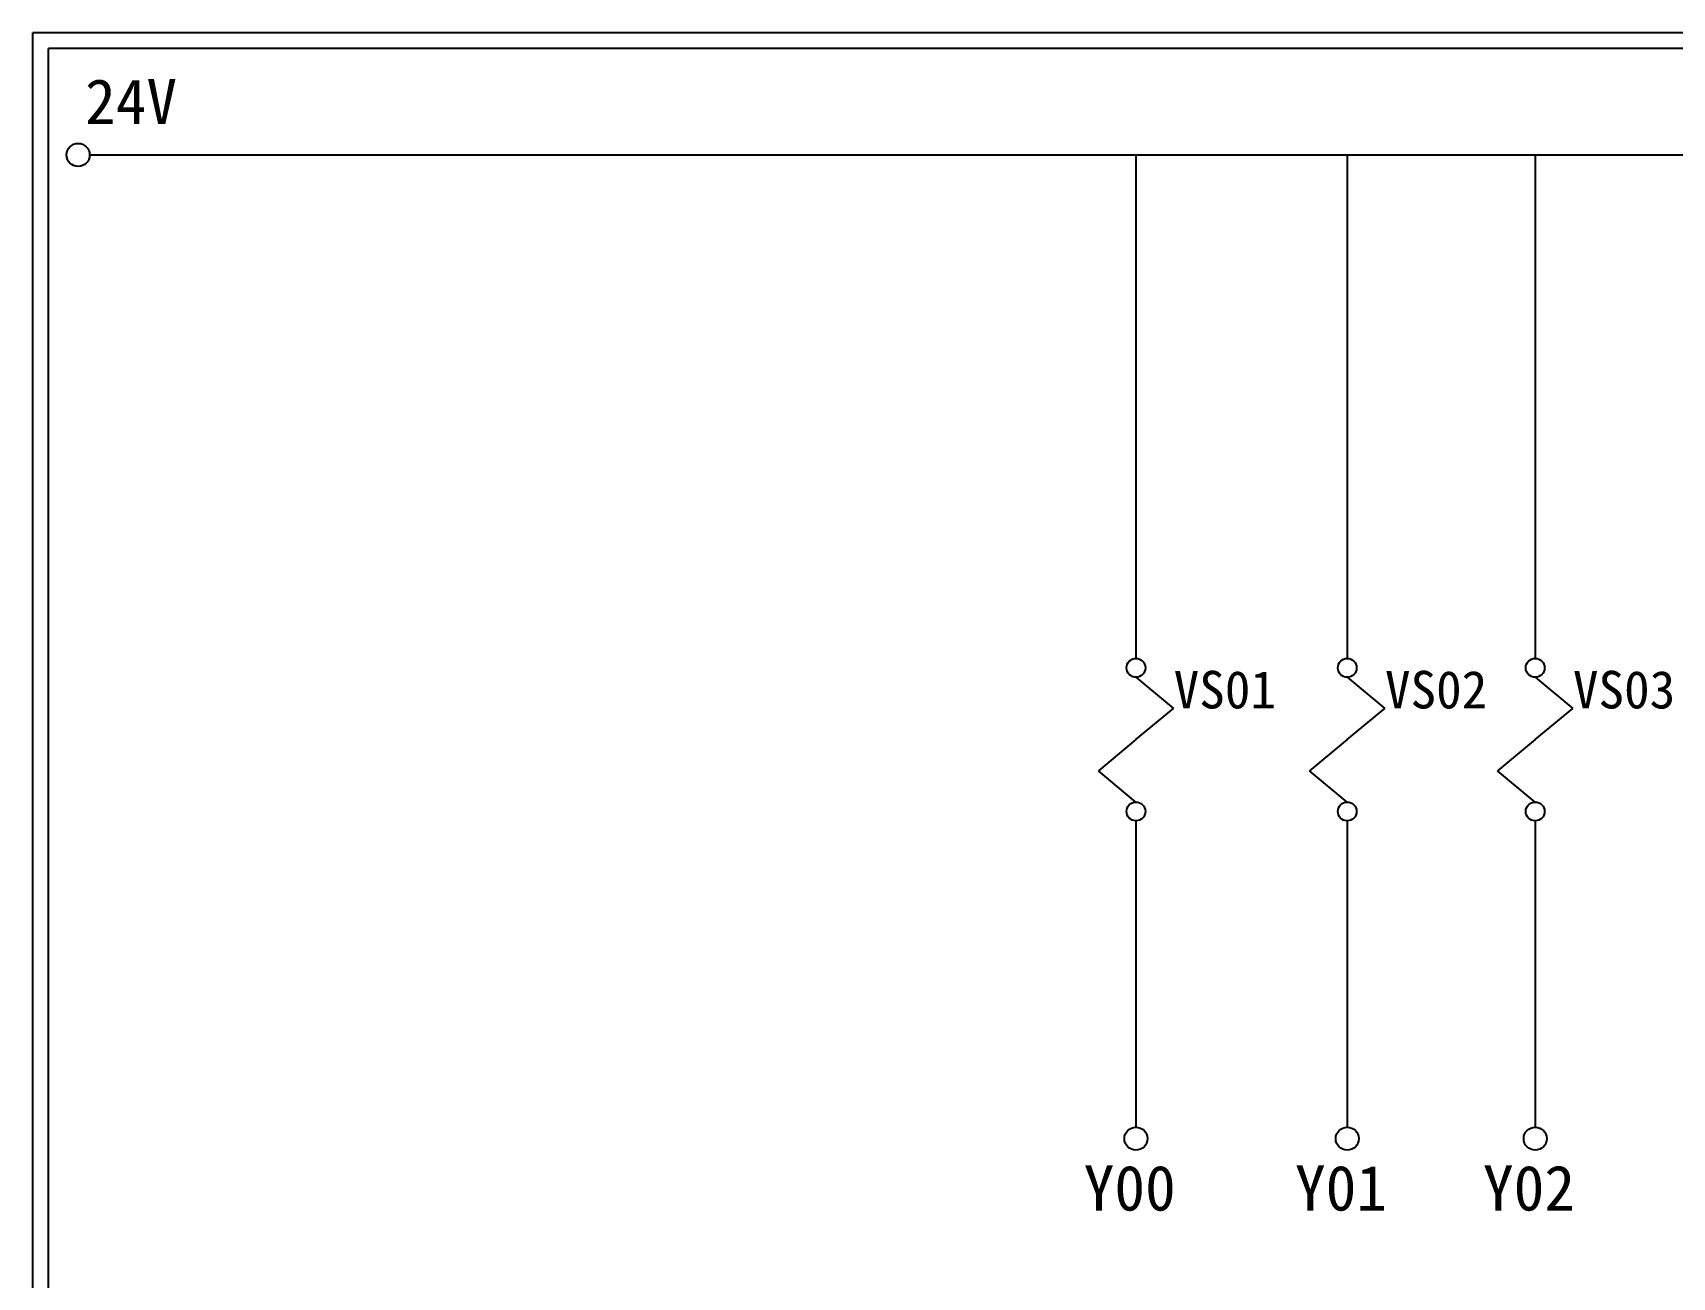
# Model space of a CAD drawing. Extents: x 926 to 1213, y 3 to 207.
# Drawn here: x 925.7 to 1056.6, y 107.6 to 207 of the extents above; entities that cross this region are included whole.
import ezdxf

# ---------------------------------------------------------------- set-up
doc = ezdxf.new("R2010")
doc.units = 0
doc.layers.add('圖框層', color=7, linetype='CONTINUOUS')
doc.layers.add('標尺寸層', color=3, linetype='CONTINUOUS')
doc.styles.add('STSL', font='KAIU.TTF')

msp = doc.modelspace()

# ---------------------------------------------------------------- linework, layer by layer
at = {"layer": '圖框層', "color": 7}
for p, q in [((1212.74, 206.97), (925.74, 206.97)), ((925.74, 3), (925.74, 206.97)), ((1211.49, 205.72), (926.99, 205.72)), ((926.99, 4.25), (926.99, 205.72))]:
    msp.add_line(p, q, dxfattribs=at)
at = {"layer": '標尺寸層', "color": 7}
for p, q in [((930.28, 197.22), (1207.88, 197.22)), ((1013.77, 197.22), (1013.77, 157.03)), ((1030.63, 197.22), (1030.63, 157.03)), ((1045.63, 197.22), (1045.63, 157.03)), ((1013.77, 155.53), (1016.78, 153.04)), ((1030.63, 155.53), (1033.64, 153.04)), ((1045.63, 155.53), (1048.64, 153.04)), ((1013.77, 150.55), (1016.78, 153.04)), ((1030.63, 150.55), (1033.64, 153.04)), ((1045.63, 150.55), (1048.64, 153.04)), ((1013.77, 150.55), (1010.77, 148.06)), ((1030.63, 150.55), (1027.63, 148.06)), ((1045.63, 150.55), (1042.63, 148.06)), ((1013.77, 145.57), (1010.77, 148.06)), ((1030.63, 145.57), (1027.63, 148.06)), ((1045.63, 145.57), (1042.63, 148.06)), ((1013.77, 144.07), (1013.77, 119.62)), ((1030.63, 144.07), (1030.63, 119.62)), ((1045.63, 144.07), (1045.63, 119.62))]:
    msp.add_line(p, q, dxfattribs=at)
for centre, radius in [((929.36, 197.22), 0.92), ((1013.77, 156.28), 0.751), ((1030.63, 156.28), 0.751), ((1045.63, 156.28), 0.751), ((1013.77, 144.82), 0.751), ((1030.63, 144.82), 0.751), ((1045.63, 144.82), 0.751), ((1013.77, 118.7), 0.92), ((1030.63, 118.7), 0.92), ((1045.63, 118.7), 0.92)]:
    msp.add_circle(centre, radius, dxfattribs=at)

# ---------------------------------------------------------------- texts
at = {"layer": '圖框層', "color": 4, "style": 'STSL'}
for s, height, p in [('24V', 3.6, (929.91, 199.68)), ('VS01', 3, (1016.78, 153.04)), ('VS02', 3, (1033.64, 153.04)), ('VS03', 3, (1048.64, 153.04)), ('Y00', 3.6, (1009.6, 112.96)), ('Y01', 3.6, (1026.46, 112.96)), ('Y02', 3.6, (1041.46, 112.96))]:
    msp.add_text(s, height=height, dxfattribs=at).set_placement(p)

doc.saveas('drawing.dxf')
